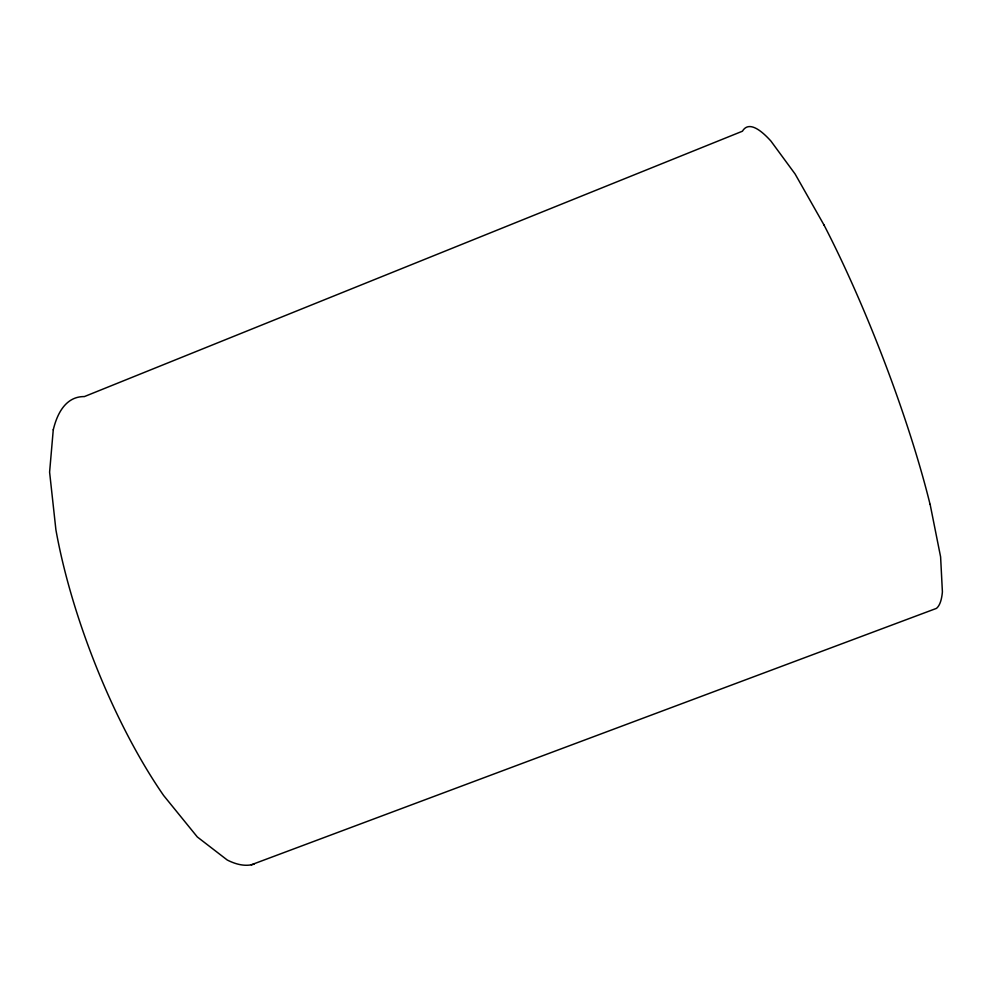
<?xml version="1.0" encoding="UTF-8"?>
<svg xmlns="http://www.w3.org/2000/svg" width="992" height="992" viewBox="0 0 992 992"><rect width="100%" height="100%" fill="white"/><g stroke="black" fill="none" stroke-linecap="round" stroke-linejoin="round"><path stroke-width="1.49" d="M53.27 429.697L49.6 472.118L55.899 529.765A249.513 77.178 68.8 0 0 163.618 795.485L197.321 836.963L227.23 860.002A249.488 77.165 68.8 0 0 254.138 864.094M251.286 864.801L936.386 608.406A258.664 43.214 68.8 0 0 942.4 591.84L940.602 556.859L930.124 504.358M824.067 225.11L795.1 173.997L770.945 141.1A258.664 43.214 68.8 0 0 742.45 131.204L84.357 396.589A249.513 77.178 68.8 0 0 53.27 429.809M824.005 224.998A258.664 43.214 68.8 0 1 930.037 504.234"/></g></svg>
